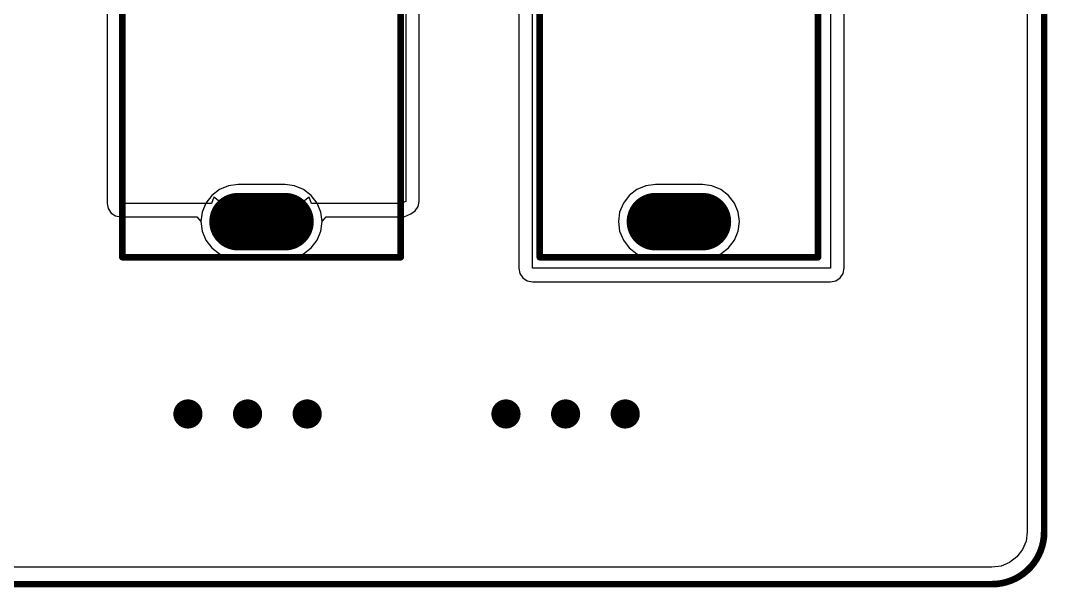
# Model space of a CAD drawing. Extents: x 84.4 to 114.7, y 49.3 to 76.6.
# Drawn here: x 94.86 to 114.54, y 49.27 to 60.14 of the extents above; entities that cross this region are included whole.
import ezdxf

# ---------------------------------------------------------------- set-up
doc = ezdxf.new("R2010")
doc.units = 0
doc.layers.get('0').update_dxf_attribs({"linetype": 'CONTINUOUS'})
for name, color, linetype in [('BOTTOMLAYER', 5, 'CONTINUOUS'), ('BOTTOMSOLDER', 6, 'CONTINUOUS'), ('KEEPOUTLAYER', 6, 'CONTINUOUS'), ('MULTILAYER', 9, 'CONTINUOUS'), ('PADHOLELAYER', 156, 'CONTINUOUS'), ('TOPLAYER', 1, 'CONTINUOUS'), ('TOPOVERLAY', 2, 'CONTINUOUS'), ('TOPSOLDER', 216, 'CONTINUOUS'), ('VIAHOLELAYER', 16, 'CONTINUOUS')]:
    doc.layers.add(name, color=color, linetype=linetype)

# ---------------------------------------------------------------- blocks, each defined once
blk = doc.blocks.new('COUPLER___1_12')
at = {"layer": 'BOTTOMLAYER', "const_width": 0.900001}
for points in [[(0.450002, 2.62), (-0.449997, 2.62)], [(-1.999999, -2.220001), (-1.999999, -3.019999)], [(2.000001, -2.220001), (2.000001, -3.019999)]]:
    blk.add_lwpolyline(points, dxfattribs=at)
at = {"layer": 'BOTTOMLAYER', "const_width": 0.449999}
for points in [[(-0.674997, 2.62, 1), (-0.224996, 2.62, 1)], [(0.225001, 2.62, 1), (0.675002, 2.62, 1)], [(-2.224999, -2.220001, 1), (-1.774998, -2.220001, 1)], [(1.775, -2.220001, 1), (2.225002, -2.220001, 1)], [(-2.224999, -3.019999, 1), (-1.774998, -3.019999, 1)], [(1.775, -3.019999, 1), (2.225002, -3.019999, 1)]]:
    blk.add_lwpolyline(points, format="xyb", close=True, dxfattribs=at)
at = {"layer": 'BOTTOMSOLDER', "const_width": 1.103201}
for points in [[(0.450002, 2.62), (-0.449997, 2.62)], [(-1.999999, -2.220001), (-1.999999, -3.019999)], [(2.000001, -2.220001), (2.000001, -3.019999)]]:
    blk.add_lwpolyline(points, dxfattribs=at)
at = {"layer": 'BOTTOMSOLDER', "const_width": 0.551599}
for points in [[(-0.725797, 2.62, 1), (-0.174196, 2.62, 1)], [(0.174201, 2.62, 1), (0.725802, 2.62, 1)], [(-2.275799, -2.220001, 1), (-1.724198, -2.220001, 1)], [(1.7242, -2.220001, 1), (2.275802, -2.220001, 1)], [(-2.275799, -3.019999, 1), (-1.724198, -3.019999, 1)], [(1.7242, -3.019999, 1), (2.275802, -3.019999, 1)]]:
    blk.add_lwpolyline(points, format="xyb", close=True, dxfattribs=at)
at = {"layer": 'MULTILAYER', "const_width": 0.900001}
for points in [[(0.450002, 2.62), (-0.449997, 2.62)], [(-1.999999, -2.220001), (-1.999999, -3.019999)], [(2.000001, -2.220001), (2.000001, -3.019999)]]:
    blk.add_lwpolyline(points, dxfattribs=at)
at = {"layer": 'MULTILAYER', "const_width": 0.449999}
for points in [[(-0.674997, 2.62, 1), (-0.224996, 2.62, 1)], [(0.225001, 2.62, 1), (0.675002, 2.62, 1)], [(-2.224999, -2.220001, 1), (-1.774998, -2.220001, 1)], [(1.775, -2.220001, 1), (2.225002, -2.220001, 1)], [(-2.224999, -3.019999, 1), (-1.774998, -3.019999, 1)], [(1.775, -3.019999, 1), (2.225002, -3.019999, 1)]]:
    blk.add_lwpolyline(points, format="xyb", close=True, dxfattribs=at)
at = {"layer": 'PADHOLELAYER', "const_width": 0.299999}
for points in [[(-0.149997, 2.62, 1), (0.150002, 2.62, 1)], [(-2.149998, -2.62, 1), (-1.849999, -2.62, 1)], [(1.850001, -2.62, 1), (2.150001, -2.62, 1)]]:
    blk.add_lwpolyline(points, format="xyb", close=True, dxfattribs=at)
at = {"layer": 'TOPLAYER', "const_width": 0.900001}
for points in [[(0.450002, 2.62), (-0.449997, 2.62)], [(-1.999999, -2.220001), (-1.999999, -3.019999)], [(2.000001, -2.220001), (2.000001, -3.019999)]]:
    blk.add_lwpolyline(points, dxfattribs=at)
at = {"layer": 'TOPLAYER', "const_width": 0.449999}
for points in [[(-0.674997, 2.62, 1), (-0.224996, 2.62, 1)], [(0.225001, 2.62, 1), (0.675002, 2.62, 1)], [(-2.224999, -2.220001, 1), (-1.774998, -2.220001, 1)], [(1.775, -2.220001, 1), (2.225002, -2.220001, 1)], [(-2.224999, -3.019999, 1), (-1.774998, -3.019999, 1)], [(1.775, -3.019999, 1), (2.225002, -3.019999, 1)]]:
    blk.add_lwpolyline(points, format="xyb", close=True, dxfattribs=at)
at = {"layer": 'TOPOVERLAY', "const_width": 0.127}
for points in [[(-2.667, 3.302), (-2.667, -3.683)], [(2.667, 3.302), (-2.667, 3.302)], [(2.667, 3.302), (2.667, -3.683)], [(2.667, -3.683), (-2.667, -3.683)]]:
    blk.add_lwpolyline(points, dxfattribs=at)
at = {"layer": 'TOPOVERLAY', "const_width": 0.0635}
for points in [[(-2.69875, 3.302, 1), (-2.63525, 3.302, 1)], [(-2.69875, 3.302, 1), (-2.63525, 3.302, 1)], [(2.63525, 3.302, 1), (2.69875, 3.302, 1)], [(2.63525, 3.302, 1), (2.69875, 3.302, 1)], [(-2.69875, -3.683, 1), (-2.63525, -3.683, 1)], [(-2.69875, -3.683, 1), (-2.63525, -3.683, 1)], [(2.63525, -3.683, 1), (2.69875, -3.683, 1)], [(2.63525, -3.683, 1), (2.69875, -3.683, 1)]]:
    blk.add_lwpolyline(points, format="xyb", close=True, dxfattribs=at)
at = {"layer": 'TOPSOLDER', "const_width": 1.103201}
for points in [[(0.450002, 2.62), (-0.449997, 2.62)], [(-1.999999, -2.220001), (-1.999999, -3.019999)], [(2.000001, -2.220001), (2.000001, -3.019999)]]:
    blk.add_lwpolyline(points, dxfattribs=at)
at = {"layer": 'TOPSOLDER', "const_width": 0.551599}
for points in [[(-0.725797, 2.62, 1), (-0.174196, 2.62, 1)], [(0.174201, 2.62, 1), (0.725802, 2.62, 1)], [(-2.275799, -2.220001, 1), (-1.724198, -2.220001, 1)], [(1.7242, -2.220001, 1), (2.275802, -2.220001, 1)], [(-2.275799, -3.019999, 1), (-1.724198, -3.019999, 1)], [(1.7242, -3.019999, 1), (2.275802, -3.019999, 1)]]:
    blk.add_lwpolyline(points, format="xyb", close=True, dxfattribs=at)
blk = doc.blocks.new('COUPLER___1_13')
at = {"layer": 'BOTTOMLAYER', "const_width": 0.900001}
for points in [[(0.450002, 2.62), (-0.449997, 2.62)], [(-1.999999, -2.220001), (-1.999999, -3.019999)], [(2.000001, -2.220001), (2.000001, -3.019999)]]:
    blk.add_lwpolyline(points, dxfattribs=at)
at = {"layer": 'BOTTOMLAYER', "const_width": 0.449999}
for points in [[(-0.674997, 2.62, 1), (-0.224996, 2.62, 1)], [(0.225001, 2.62, 1), (0.675002, 2.62, 1)], [(-2.224999, -2.220001, 1), (-1.774998, -2.220001, 1)], [(1.775, -2.220001, 1), (2.225002, -2.220001, 1)], [(-2.224999, -3.019999, 1), (-1.774998, -3.019999, 1)], [(1.775, -3.019999, 1), (2.225002, -3.019999, 1)]]:
    blk.add_lwpolyline(points, format="xyb", close=True, dxfattribs=at)
at = {"layer": 'BOTTOMSOLDER', "const_width": 1.103201}
for points in [[(0.450002, 2.62), (-0.449997, 2.62)], [(-1.999999, -2.220001), (-1.999999, -3.019999)], [(2.000001, -2.220001), (2.000001, -3.019999)]]:
    blk.add_lwpolyline(points, dxfattribs=at)
at = {"layer": 'BOTTOMSOLDER', "const_width": 0.551599}
for points in [[(-0.725797, 2.62, 1), (-0.174196, 2.62, 1)], [(0.174201, 2.62, 1), (0.725802, 2.62, 1)], [(-2.275799, -2.220001, 1), (-1.724198, -2.220001, 1)], [(1.7242, -2.220001, 1), (2.275802, -2.220001, 1)], [(-2.275799, -3.019999, 1), (-1.724198, -3.019999, 1)], [(1.7242, -3.019999, 1), (2.275802, -3.019999, 1)]]:
    blk.add_lwpolyline(points, format="xyb", close=True, dxfattribs=at)
at = {"layer": 'MULTILAYER', "const_width": 0.900001}
for points in [[(0.450002, 2.62), (-0.449997, 2.62)], [(-1.999999, -2.220001), (-1.999999, -3.019999)], [(2.000001, -2.220001), (2.000001, -3.019999)]]:
    blk.add_lwpolyline(points, dxfattribs=at)
at = {"layer": 'MULTILAYER', "const_width": 0.449999}
for points in [[(-0.674997, 2.62, 1), (-0.224996, 2.62, 1)], [(0.225001, 2.62, 1), (0.675002, 2.62, 1)], [(-2.224999, -2.220001, 1), (-1.774998, -2.220001, 1)], [(1.775, -2.220001, 1), (2.225002, -2.220001, 1)], [(-2.224999, -3.019999, 1), (-1.774998, -3.019999, 1)], [(1.775, -3.019999, 1), (2.225002, -3.019999, 1)]]:
    blk.add_lwpolyline(points, format="xyb", close=True, dxfattribs=at)
at = {"layer": 'PADHOLELAYER', "const_width": 0.299999}
for points in [[(-0.149997, 2.62, 1), (0.150002, 2.62, 1)], [(-2.149998, -2.62, 1), (-1.849999, -2.62, 1)], [(1.850001, -2.62, 1), (2.150001, -2.62, 1)]]:
    blk.add_lwpolyline(points, format="xyb", close=True, dxfattribs=at)
at = {"layer": 'TOPLAYER', "const_width": 0.900001}
for points in [[(0.450002, 2.62), (-0.449997, 2.62)], [(-1.999999, -2.220001), (-1.999999, -3.019999)], [(2.000001, -2.220001), (2.000001, -3.019999)]]:
    blk.add_lwpolyline(points, dxfattribs=at)
at = {"layer": 'TOPLAYER', "const_width": 0.449999}
for points in [[(-0.674997, 2.62, 1), (-0.224996, 2.62, 1)], [(0.225001, 2.62, 1), (0.675002, 2.62, 1)], [(-2.224999, -2.220001, 1), (-1.774998, -2.220001, 1)], [(1.775, -2.220001, 1), (2.225002, -2.220001, 1)], [(-2.224999, -3.019999, 1), (-1.774998, -3.019999, 1)], [(1.775, -3.019999, 1), (2.225002, -3.019999, 1)]]:
    blk.add_lwpolyline(points, format="xyb", close=True, dxfattribs=at)
at = {"layer": 'TOPOVERLAY', "const_width": 0.127}
for points in [[(2.667, 3.302), (-2.667, 3.302)], [(-2.667, 3.302), (-2.667, -3.683)], [(2.667, 3.302), (2.667, -3.683)], [(2.667, -3.683), (-2.667, -3.683)]]:
    blk.add_lwpolyline(points, dxfattribs=at)
at = {"layer": 'TOPOVERLAY', "const_width": 0.0635}
for points in [[(-2.69875, 3.302, 1), (-2.63525, 3.302, 1)], [(-2.69875, 3.302, 1), (-2.63525, 3.302, 1)], [(2.63525, 3.302, 1), (2.69875, 3.302, 1)], [(2.63525, 3.302, 1), (2.69875, 3.302, 1)], [(-2.69875, -3.683, 1), (-2.63525, -3.683, 1)], [(-2.69875, -3.683, 1), (-2.63525, -3.683, 1)], [(2.63525, -3.683, 1), (2.69875, -3.683, 1)], [(2.63525, -3.683, 1), (2.69875, -3.683, 1)]]:
    blk.add_lwpolyline(points, format="xyb", close=True, dxfattribs=at)
at = {"layer": 'TOPSOLDER', "const_width": 1.103201}
for points in [[(0.450002, 2.62), (-0.449997, 2.62)], [(-1.999999, -2.220001), (-1.999999, -3.019999)], [(2.000001, -2.220001), (2.000001, -3.019999)]]:
    blk.add_lwpolyline(points, dxfattribs=at)
at = {"layer": 'TOPSOLDER', "const_width": 0.551599}
for points in [[(-0.725797, 2.62, 1), (-0.174196, 2.62, 1)], [(0.174201, 2.62, 1), (0.725802, 2.62, 1)], [(-2.275799, -2.220001, 1), (-1.724198, -2.220001, 1)], [(1.7242, -2.220001, 1), (2.275802, -2.220001, 1)], [(-2.275799, -3.019999, 1), (-1.724198, -3.019999, 1)], [(1.7242, -3.019999, 1), (2.275802, -3.019999, 1)]]:
    blk.add_lwpolyline(points, format="xyb", close=True, dxfattribs=at)

msp = doc.modelspace()

# ---------------------------------------------------------------- linework, layer by layer
at = {"layer": 'BOTTOMLAYER'}
for p, q in [((110.383571, 68.219998), (110.383571, 55.392998)), ((110.642547, 55.392998), (110.642547, 68.219998)), ((114.151867, 64.406656), (114.151867, 50.336)), ((102.239572, 61.805335), (102.239572, 56.673951)), ((102.498548, 56.673951), (102.498548, 61.805335)), ((96.519596, 61.680352), (96.519596, 56.635015)), ((96.778572, 56.635015), (96.778572, 61.680352)), ((104.409596, 60.909136), (104.409596, 55.392998)), ((104.668571, 55.392998), (104.668571, 60.909136)), ((98.56076, 56.755226), (98.519955, 56.635015)), ((98.670506, 56.671014), (98.56076, 56.755226)), ((100.390378, 56.755226), (100.280633, 56.671014)), ((100.431183, 56.635015), (100.390378, 56.755226)), ((96.519596, 56.635015), (96.539309, 56.535909)), ((96.539309, 56.535909), (96.595448, 56.451891)), ((98.519955, 56.635015), (96.778572, 56.635015)), ((98.841776, 56.600072), (98.670506, 56.671014)), ((99.02557, 56.575876), (98.841776, 56.600072)), ((99.925568, 56.575876), (99.02557, 56.575876)), ((100.109363, 56.600072), (99.925568, 56.575876)), ((100.280633, 56.671014), (100.109363, 56.600072)), ((102.112572, 56.635015), (100.431183, 56.635015)), ((102.122239, 56.625348), (102.112572, 56.635015)), ((102.239572, 56.673951), (102.122239, 56.625348)), ((102.338678, 56.434688), (102.422696, 56.490827)), ((102.422696, 56.490827), (102.422696, 56.490829)), ((102.422696, 56.490829), (102.422698, 56.490829)), ((102.422698, 56.490829), (102.478837, 56.574847)), ((102.478837, 56.574847), (102.492007, 56.64107)), ((102.492007, 56.64107), (102.498548, 56.673951)), ((96.595448, 56.451891), (96.679466, 56.395752)), ((96.679466, 56.395752), (96.778572, 56.376039)), ((96.778572, 56.376039), (98.236535, 56.376039)), ((98.236535, 56.376039), (98.315496, 56.285999)), ((100.635643, 56.285999), (100.714604, 56.376039)), ((100.714604, 56.376039), (102.073639, 56.376039)), ((102.073639, 56.376039), (102.122239, 56.366372)), ((102.122239, 56.366372), (102.122242, 56.366372)), ((102.122242, 56.366372), (102.122244, 56.366372)), ((102.122244, 56.366372), (102.16167, 56.374215)), ((102.16167, 56.374215), (102.221345, 56.386085)), ((102.221345, 56.386085), (102.221347, 56.386087)), ((102.221347, 56.386087), (102.22135, 56.386087)), ((102.22135, 56.386087), (102.33867, 56.434685)), ((102.33867, 56.434685), (102.338678, 56.434688)), ((98.315496, 56.285999), (98.339692, 56.10222)), ((98.339692, 56.10222), (98.410629, 55.930963)), ((100.54051, 55.930963), (100.611447, 56.10222)), ((100.611447, 56.10222), (100.635643, 56.285999)), ((98.410629, 55.930963), (98.523471, 55.783902)), ((100.427668, 55.783902), (100.54051, 55.930963)), ((98.523471, 55.783902), (98.670532, 55.67106)), ((100.280607, 55.67106), (100.427668, 55.783902)), ((98.670532, 55.67106), (98.841789, 55.600122)), ((98.841789, 55.600122), (99.02557, 55.575926)), ((99.02557, 55.575926), (99.925568, 55.575926)), ((99.925568, 55.575926), (100.10935, 55.600122)), ((100.10935, 55.600122), (100.280607, 55.67106)), ((104.409596, 55.392998), (104.429309, 55.293892)), ((110.383571, 55.392998), (104.668571, 55.392998)), ((110.622834, 55.293892), (110.642547, 55.392998)), ((104.429309, 55.293892), (104.485448, 55.209874)), ((104.485448, 55.209874), (104.569466, 55.153735)), ((104.569466, 55.153735), (104.668571, 55.134022)), ((104.668571, 55.134022), (110.383571, 55.134022)), ((110.383571, 55.134022), (110.482677, 55.153735)), ((110.482677, 55.153735), (110.566695, 55.209874)), ((110.566695, 55.209874), (110.622834, 55.293892)), ((114.151166, 50.336), (114.128146, 50.161147)), ((114.151867, 50.336), (114.151166, 50.336)), ((114.060656, 49.998211), (113.953293, 49.858295)), ((114.128146, 50.161147), (114.060656, 49.998211)), ((113.953293, 49.858295), (113.813377, 49.750932)), ((113.475587, 49.65972), (85.475572, 49.65972)), ((113.650441, 49.683441), (113.475587, 49.660421)), ((113.475587, 49.660421), (113.475587, 49.65972)), ((113.813377, 49.750932), (113.650441, 49.683441))]:
    msp.add_line(p, q, dxfattribs=at)
at = {"layer": 'BOTTOMLAYER', "const_width": 0.2794}
for points in [[(97.924871, 52.598998, 1), (98.204271, 52.598998, 1)], [(99.067871, 52.598998, 1), (99.347271, 52.598998, 1)], [(100.210871, 52.598998, 1), (100.490271, 52.598998, 1)], [(104.020871, 52.598998, 1), (104.300271, 52.598998, 1)], [(105.163871, 52.598998, 1), (105.443271, 52.598998, 1)], [(106.306871, 52.598998, 1), (106.586271, 52.598998, 1)]]:
    msp.add_lwpolyline(points, format="xyb", close=True, dxfattribs=at)
at = {"layer": 'KEEPOUTLAYER', "const_width": 0.127}
for points in [[(114.475588, 50.336), (114.475588, 75.585998)], [(85.475572, 49.336), (113.475587, 49.336)]]:
    msp.add_lwpolyline(points, dxfattribs=at)
msp.add_lwpolyline([(114.475588, 50.336, -0.414214), (113.475587, 49.336)], format="xyb", dxfattribs=at)
at = {"layer": 'KEEPOUTLAYER', "const_width": 0.0635}
for points in [[(114.443838, 50.336, 1), (114.507338, 50.336, 1)], [(114.443838, 50.336, 1), (114.507338, 50.336, 1)], [(113.443837, 49.336, 1), (113.507337, 49.336, 1)], [(113.443837, 49.336, 1), (113.507337, 49.336, 1)]]:
    msp.add_lwpolyline(points, format="xyb", close=True, dxfattribs=at)
at = {"layer": 'MULTILAYER', "const_width": 0.2794}
for points in [[(97.924871, 52.598998, 1), (98.204271, 52.598998, 1)], [(99.067871, 52.598998, 1), (99.347271, 52.598998, 1)], [(100.210871, 52.598998, 1), (100.490271, 52.598998, 1)], [(104.020871, 52.598998, 1), (104.300271, 52.598998, 1)], [(105.163871, 52.598998, 1), (105.443271, 52.598998, 1)], [(106.306871, 52.598998, 1), (106.586271, 52.598998, 1)]]:
    msp.add_lwpolyline(points, format="xyb", close=True, dxfattribs=at)
at = {"layer": 'TOPLAYER'}
for p, q in [((114.151867, 64.406656), (114.151867, 50.336)), ((98.670532, 56.900943), (98.523471, 56.788101)), ((98.841789, 56.97188), (98.670532, 56.900943)), ((99.02557, 56.996076), (98.841789, 56.97188)), ((99.925568, 56.996076), (99.02557, 56.996076)), ((100.10935, 56.97188), (99.925568, 56.996076)), ((100.280607, 56.900943), (100.10935, 56.97188)), ((100.427668, 56.788101), (100.280607, 56.900943)), ((106.670531, 56.900943), (106.52347, 56.788101)), ((106.841788, 56.97188), (106.670531, 56.900943)), ((107.02557, 56.996076), (106.841788, 56.97188)), ((107.925568, 56.996076), (107.02557, 56.996076)), ((108.109349, 56.97188), (107.925568, 56.996076)), ((108.280606, 56.900943), (108.109349, 56.97188)), ((108.427667, 56.788101), (108.280606, 56.900943)), ((98.523471, 56.788101), (98.410629, 56.64104)), ((100.54051, 56.64104), (100.427668, 56.788101)), ((106.52347, 56.788101), (106.410628, 56.64104)), ((108.540509, 56.64104), (108.427667, 56.788101)), ((98.410629, 56.64104), (98.339692, 56.469783)), ((100.611447, 56.469783), (100.54051, 56.64104)), ((106.410628, 56.64104), (106.339691, 56.469783)), ((108.611446, 56.469783), (108.540509, 56.64104)), ((98.339692, 56.469783), (98.315496, 56.286001)), ((100.635643, 56.286001), (100.611447, 56.469783)), ((106.339691, 56.469783), (106.315495, 56.286001)), ((108.635643, 56.286001), (108.611446, 56.469783)), ((98.315496, 56.286001), (98.339692, 56.10222)), ((98.339692, 56.10222), (98.410629, 55.930963)), ((100.54051, 55.930963), (100.611447, 56.10222)), ((100.611447, 56.10222), (100.635643, 56.286001)), ((106.315495, 56.286001), (106.339691, 56.10222)), ((106.339691, 56.10222), (106.410628, 55.930963)), ((108.540509, 55.930963), (108.611446, 56.10222)), ((108.611446, 56.10222), (108.635643, 56.286001)), ((98.410629, 55.930963), (98.523471, 55.783902)), ((100.427668, 55.783902), (100.54051, 55.930963)), ((106.410628, 55.930963), (106.52347, 55.783902)), ((108.427667, 55.783902), (108.540509, 55.930963)), ((98.523471, 55.783902), (98.670532, 55.67106)), ((100.280607, 55.67106), (100.427668, 55.783902)), ((106.52347, 55.783902), (106.670531, 55.67106)), ((108.280606, 55.67106), (108.427667, 55.783902)), ((98.670532, 55.67106), (98.841789, 55.600122)), ((98.841789, 55.600122), (99.02557, 55.575926)), ((99.02557, 55.575926), (99.925568, 55.575926)), ((99.925568, 55.575926), (100.10935, 55.600122)), ((100.10935, 55.600122), (100.280607, 55.67106)), ((106.670531, 55.67106), (106.841788, 55.600122)), ((106.841788, 55.600122), (107.02557, 55.575926)), ((107.02557, 55.575926), (107.925568, 55.575926)), ((107.925568, 55.575926), (108.109349, 55.600122)), ((108.109349, 55.600122), (108.280606, 55.67106)), ((114.151166, 50.336), (114.128146, 50.161147)), ((114.151867, 50.336), (114.151166, 50.336)), ((114.060656, 49.998211), (113.953293, 49.858295)), ((114.128146, 50.161147), (114.060656, 49.998211)), ((113.953293, 49.858295), (113.813377, 49.750932)), ((113.475587, 49.65972), (85.475572, 49.65972)), ((113.650441, 49.683441), (113.475587, 49.660421)), ((113.475587, 49.660421), (113.475587, 49.65972)), ((113.813377, 49.750932), (113.650441, 49.683441))]:
    msp.add_line(p, q, dxfattribs=at)
at = {"layer": 'TOPLAYER', "const_width": 0.2794}
for points in [[(97.924871, 52.598998, 1), (98.204271, 52.598998, 1)], [(99.067871, 52.598998, 1), (99.347271, 52.598998, 1)], [(100.210871, 52.598998, 1), (100.490271, 52.598998, 1)], [(104.020871, 52.598998, 1), (104.300271, 52.598998, 1)], [(105.163871, 52.598998, 1), (105.443271, 52.598998, 1)], [(106.306871, 52.598998, 1), (106.586271, 52.598998, 1)]]:
    msp.add_lwpolyline(points, format="xyb", close=True, dxfattribs=at)
at = {"layer": 'VIAHOLELAYER', "const_width": 0.1524}
for points in [[(97.988371, 52.598998, 1), (98.140771, 52.598998, 1)], [(99.131371, 52.598998, 1), (99.283771, 52.598998, 1)], [(100.274371, 52.598998, 1), (100.426771, 52.598998, 1)], [(104.084371, 52.598998, 1), (104.236771, 52.598998, 1)], [(105.227371, 52.598998, 1), (105.379771, 52.598998, 1)], [(106.370371, 52.598998, 1), (106.522771, 52.598998, 1)]]:
    msp.add_lwpolyline(points, format="xyb", close=True, dxfattribs=at)

# ---------------------------------------------------------------- block references
at = {"rotation": 180}
for name, p in [('COUPLER___1_12', (99.475572, 58.906001)), ('COUPLER___1_13', (107.475571, 58.906001))]:
    msp.add_blockref(name, p, dxfattribs=at)

doc.saveas('drawing.dxf')
